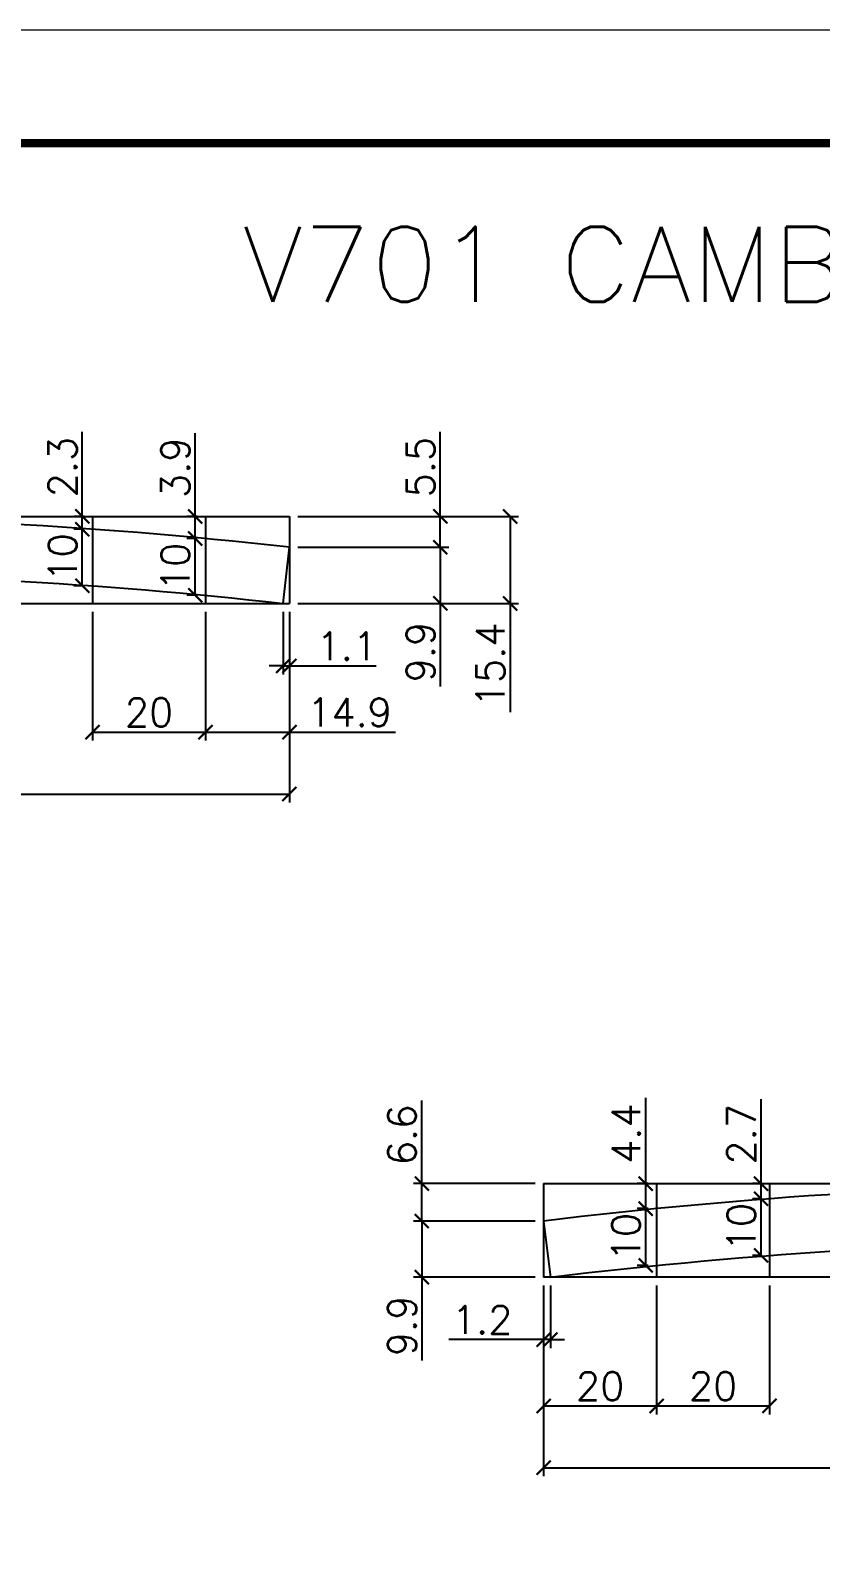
# Model space of a CAD drawing. Extents: x 3309 to 9563, y -2522 to 14608.
# Drawn here: x 3813 to 4093, y 7181 to 7716 of the extents above; entities that cross this region are included whole.
import ezdxf

# ---------------------------------------------------------------- set-up
doc = ezdxf.new("R2010")
doc.units = 0
doc.header["$PDMODE"] = 35
doc.header["$PDSIZE"] = -10
doc.linetypes.add('DASHED', pattern=[0.75, 0.5, -0.25])
doc.layers.add('COTA', color=241, linetype='Continuous')
for name, color, linetype, lineweight in [('Folhas', 255, 'Continuous', 9), ('SARRAFO DE PRESSAO', 251, 'DASHED', 9), ('Texto Seção', 7, 'Continuous', 15)]:
    doc.layers.add(name, color=color, linetype=linetype, lineweight=lineweight)
doc.styles.add('REGUA-120', font='ROMANS.shx', dxfattribs={"height": 15})
doc.styles.add('Romans', font='romans.shx')
doc.dimstyles.new('Cota Seção (2x)', dxfattribs={"dimtxt": 10, "dimasz": 5, "dimexe": 3, "dimexo": 3, "dimgap": 2, "dimtad": 3, "dimdec": 1, "dimlfac": 0.5, "dimzin": 12, "dimdsep": 46, "dimtxsty": 'Romans', "dimblk": 'ARCHTICK', "dimcen": 0, "dimclrd": 4, "dimclre": 4, "dimclrt": 1, "dimadec": 1, "dimazin": 3, "dimtfac": 1, "dimtdec": 1, "dimtmove": 0, "dimatfit": 3, "dimldrblk": 'OBLIQUE', "dimfxl": 1, "dimtolj": 1, "dimtzin": 12, "dimarcsym": 0})

# ---------------------------------------------------------------- blocks, each defined once
blk = doc.blocks.new('9999999999')
at = {"layer": 'Folhas'}
blk.add_lwpolyline([(98138.98, 34190.21), (99623.98, 34190.21), (99623.98, 35240.21), (98138.98, 35240.21)], close=True, dxfattribs=at)
at = {"layer": 'Folhas', "color": 30, "const_width": 3}
blk.add_lwpolyline([(98213.98, 34230.21), (99583.98, 34230.21), (99583.98, 35200.21), (98213.98, 35200.21)], close=True, dxfattribs=at)
blk = doc.blocks.new('_ArchTick')
at = {"color": 0, "linetype": 'ByBlock', "const_width": 0.15}
blk.add_lwpolyline([(-0.5, -0.5), (0.5, 0.5)], dxfattribs=at)
blk = doc.blocks.new('*D2827')
at = {"layer": 'COTA', "color": 4, "lineweight": -2, "transparency": 16777216}
for p, q in [((3474.81, 7510.5), (3474.81, 7443.02)), ((3904.52, 7510.5), (3904.52, 7443.02)), ((3474.81, 7446.02), (3904.52, 7446.02))]:
    blk.add_line(p, q, dxfattribs=at)
at = {"layer": 'Defpoints', "color": 0, "transparency": 16777216}
for p in [(3474.81, 7513.5), (3904.52, 7513.5), (3904.52, 7446.02)]:
    blk.add_point(p, dxfattribs=at)
at = {"layer": 'COTA', "color": 4, "lineweight": -2, "transparency": 16777216, "xscale": 5, "yscale": 5, "zscale": 5, "rotation": 180}
blk.add_blockref('_ArchTick', (3474.81, 7446.02), dxfattribs=at)
at = {"layer": 'COTA', "color": 4, "lineweight": -2, "transparency": 16777216, "xscale": 5, "yscale": 5, "zscale": 5}
blk.add_blockref('_ArchTick', (3904.52, 7446.02), dxfattribs=at)
at = {"layer": 'COTA', "color": 1, "transparency": 16777216, "insert": (3689.67, 7453.02), "char_height": 10, "attachment_point": 5, "style": 'Romans'}
blk.add_mtext('\\A1;214.9', dxfattribs=at)
blk = doc.blocks.new('_Oblique')
at = {"color": 0, "linetype": 'ByBlock', "lineweight": -2}
blk.add_line((-0.5, -0.5), (0.5, 0.5), dxfattribs=at)
blk = doc.blocks.new('*D2831')
at = {"layer": 'COTA', "color": 4, "lineweight": -2, "transparency": 16777216}
for p, q in [((3834.81, 7510.5), (3834.81, 7464.91)), ((3874.81, 7510.5), (3874.81, 7464.91)), ((3834.81, 7467.91), (3874.81, 7467.91))]:
    blk.add_line(p, q, dxfattribs=at)
at = {"layer": 'Defpoints', "color": 0, "transparency": 16777216}
for p in [(3834.81, 7513.5), (3874.81, 7513.5), (3874.81, 7467.91)]:
    blk.add_point(p, dxfattribs=at)
at = {"layer": 'COTA', "color": 4, "lineweight": -2, "transparency": 16777216, "xscale": 5, "yscale": 5, "zscale": 5, "rotation": 180}
blk.add_blockref('_ArchTick', (3834.81, 7467.91), dxfattribs=at)
at = {"layer": 'COTA', "color": 4, "lineweight": -2, "transparency": 16777216, "xscale": 5, "yscale": 5, "zscale": 5}
blk.add_blockref('_ArchTick', (3874.81, 7467.91), dxfattribs=at)
at = {"layer": 'COTA', "color": 1, "transparency": 16777216, "insert": (3854.81, 7474.91), "char_height": 10, "attachment_point": 5, "style": 'Romans'}
blk.add_mtext('\\A1;20', dxfattribs=at)
blk = doc.blocks.new('*D2832')
at = {"layer": 'COTA', "color": 4, "lineweight": -2, "transparency": 16777216}
for p, q in [((3874.81, 7510.5), (3874.81, 7464.91)), ((3904.52, 7510.5), (3904.52, 7464.91)), ((3874.81, 7467.91), (3904.52, 7467.91)), ((3904.52, 7467.91), (3942.1, 7467.91))]:
    blk.add_line(p, q, dxfattribs=at)
at = {"layer": 'Defpoints', "color": 0, "transparency": 16777216}
for p in [(3874.81, 7513.5), (3904.52, 7513.5), (3904.52, 7467.91)]:
    blk.add_point(p, dxfattribs=at)
at = {"layer": 'COTA', "color": 4, "lineweight": -2, "transparency": 16777216, "xscale": 5, "yscale": 5, "zscale": 5, "rotation": 180}
blk.add_blockref('_ArchTick', (3874.81, 7467.91), dxfattribs=at)
at = {"layer": 'COTA', "color": 4, "lineweight": -2, "transparency": 16777216, "xscale": 5, "yscale": 5, "zscale": 5}
blk.add_blockref('_ArchTick', (3904.52, 7467.91), dxfattribs=at)
at = {"layer": 'COTA', "color": 1, "transparency": 16777216, "insert": (3925.81, 7474.91), "char_height": 10, "attachment_point": 5, "style": 'Romans'}
blk.add_mtext('\\A1;14.9', dxfattribs=at)
blk = doc.blocks.new('*D2833')
at = {"layer": 'COTA', "color": 4, "lineweight": -2, "transparency": 16777216}
for p, q in [((3902.31, 7510.5), (3902.31, 7488.37)), ((3904.52, 7510.5), (3904.52, 7488.37)), ((3902.31, 7491.37), (3897.31, 7491.37)), ((3902.31, 7491.37), (3904.52, 7491.37)), ((3904.52, 7491.37), (3935.19, 7491.37))]:
    blk.add_line(p, q, dxfattribs=at)
at = {"layer": 'Defpoints', "color": 0, "transparency": 16777216}
for p in [(3902.31, 7513.5), (3904.52, 7513.5), (3904.52, 7491.37)]:
    blk.add_point(p, dxfattribs=at)
at = {"layer": 'COTA', "color": 4, "lineweight": -2, "transparency": 16777216, "xscale": 5, "yscale": 5, "zscale": 5}
blk.add_blockref('_ArchTick', (3902.31, 7491.37), dxfattribs=at)
at = {"layer": 'COTA', "color": 4, "lineweight": -2, "transparency": 16777216, "xscale": 5, "yscale": 5, "zscale": 5, "rotation": 180}
blk.add_blockref('_ArchTick', (3904.52, 7491.37), dxfattribs=at)
at = {"layer": 'COTA', "color": 1, "transparency": 16777216, "insert": (3924.86, 7498.37), "char_height": 10, "attachment_point": 5, "style": 'Romans'}
blk.add_mtext('\\A1;1.1', dxfattribs=at)
blk = doc.blocks.new('*D2851')
at = {"layer": 'COTA', "color": 4, "lineweight": -2, "transparency": 16777216}
for p, q in [((3831.81, 7539.78), (3828.18, 7539.78)), ((3831.18, 7519.73), (3831.18, 7539.78)), ((3831.81, 7519.73), (3828.18, 7519.73))]:
    blk.add_line(p, q, dxfattribs=at)
at = {"layer": 'Defpoints', "color": 0, "transparency": 16777216}
for p in [(3831.18, 7539.78), (3834.81, 7539.78), (3834.81, 7519.73)]:
    blk.add_point(p, dxfattribs=at)
at = {"layer": 'COTA', "color": 4, "lineweight": -2, "transparency": 16777216, "xscale": 5, "yscale": 5, "zscale": 5}
for p, rotation in [((3831.18, 7539.78), 90), ((3831.18, 7519.73), 270)]:
    blk.add_blockref('_ArchTick', p, dxfattribs=dict(at, rotation=rotation))
at = {"layer": 'COTA', "color": 1, "transparency": 16777216, "insert": (3824.18, 7529.75), "char_height": 10, "attachment_point": 5, "rotation": 90, "style": 'Romans'}
blk.add_mtext('\\A1;10', dxfattribs=at)
blk = doc.blocks.new('*D2852')
at = {"layer": 'COTA', "color": 4, "lineweight": -2, "transparency": 16777216}
for p, q in [((3831.18, 7544.3), (3831.18, 7574.25)), ((3831.81, 7544.3), (3828.18, 7544.3)), ((3831.81, 7539.78), (3828.18, 7539.78)), ((3831.18, 7539.78), (3831.18, 7544.3))]:
    blk.add_line(p, q, dxfattribs=at)
at = {"layer": 'Defpoints', "color": 0, "transparency": 16777216}
for p in [(3831.18, 7544.3), (3834.81, 7544.3), (3834.81, 7539.78)]:
    blk.add_point(p, dxfattribs=at)
at = {"layer": 'COTA', "color": 4, "lineweight": -2, "transparency": 16777216, "xscale": 5, "yscale": 5, "zscale": 5}
for p, rotation in [((3831.18, 7544.3), 90), ((3831.18, 7539.78), 270)]:
    blk.add_blockref('_ArchTick', p, dxfattribs=dict(at, rotation=rotation))
at = {"layer": 'COTA', "color": 1, "transparency": 16777216, "insert": (3824.18, 7561.77), "char_height": 10, "attachment_point": 5, "rotation": 90, "style": 'Romans'}
blk.add_mtext('\\A1;2.3', dxfattribs=at)
blk = doc.blocks.new('*D2853')
at = {"layer": 'COTA', "color": 4, "lineweight": -2, "transparency": 16777216}
for p, q in [((3871.81, 7536.45), (3868.14, 7536.45)), ((3871.14, 7516.36), (3871.14, 7536.45)), ((3871.81, 7516.36), (3868.14, 7516.36))]:
    blk.add_line(p, q, dxfattribs=at)
at = {"layer": 'Defpoints', "color": 0, "transparency": 16777216}
for p in [(3871.14, 7536.45), (3874.81, 7536.45), (3874.81, 7516.36)]:
    blk.add_point(p, dxfattribs=at)
at = {"layer": 'COTA', "color": 4, "lineweight": -2, "transparency": 16777216, "xscale": 5, "yscale": 5, "zscale": 5}
for p, rotation in [((3871.14, 7536.45), 90), ((3871.14, 7516.36), 270)]:
    blk.add_blockref('_ArchTick', p, dxfattribs=dict(at, rotation=rotation))
at = {"layer": 'COTA', "color": 1, "transparency": 16777216, "insert": (3864.14, 7526.4), "char_height": 10, "attachment_point": 5, "rotation": 90, "style": 'Romans'}
blk.add_mtext('\\A1;10', dxfattribs=at)
blk = doc.blocks.new('*D2854')
at = {"layer": 'COTA', "color": 4, "lineweight": -2, "transparency": 16777216}
for p, q in [((3871.14, 7544.3), (3871.14, 7573.77)), ((3871.81, 7544.3), (3868.14, 7544.3)), ((3871.14, 7536.45), (3871.14, 7544.3)), ((3871.81, 7536.45), (3868.14, 7536.45))]:
    blk.add_line(p, q, dxfattribs=at)
at = {"layer": 'Defpoints', "color": 0, "transparency": 16777216}
for p in [(3871.14, 7544.3), (3874.81, 7544.3), (3874.81, 7536.45)]:
    blk.add_point(p, dxfattribs=at)
at = {"layer": 'COTA', "color": 4, "lineweight": -2, "transparency": 16777216, "xscale": 5, "yscale": 5, "zscale": 5}
for p, rotation in [((3871.14, 7544.3), 90), ((3871.14, 7536.45), 270)]:
    blk.add_blockref('_ArchTick', p, dxfattribs=dict(at, rotation=rotation))
at = {"layer": 'COTA', "color": 1, "transparency": 16777216, "insert": (3864.14, 7561.53), "char_height": 10, "attachment_point": 5, "rotation": 90, "style": 'Romans'}
blk.add_mtext('\\A1;3.9', dxfattribs=at)
blk = doc.blocks.new('*D2855')
at = {"layer": 'COTA', "color": 4, "lineweight": -2, "transparency": 16777216}
for p, q in [((3907.52, 7533.38), (3960.93, 7533.38)), ((3957.93, 7533.38), (3957.93, 7513.5)), ((3907.52, 7513.5), (3960.93, 7513.5)), ((3957.93, 7513.5), (3957.93, 7484.03))]:
    blk.add_line(p, q, dxfattribs=at)
at = {"layer": 'Defpoints', "color": 0, "transparency": 16777216}
for p in [(3904.52, 7533.38), (3904.52, 7513.5), (3957.93, 7513.5)]:
    blk.add_point(p, dxfattribs=at)
at = {"layer": 'COTA', "color": 4, "lineweight": -2, "transparency": 16777216, "xscale": 5, "yscale": 5, "zscale": 5}
for p, rotation in [((3957.93, 7533.38), 90), ((3957.93, 7513.5), 270)]:
    blk.add_blockref('_ArchTick', p, dxfattribs=dict(at, rotation=rotation))
at = {"layer": 'COTA', "color": 1, "transparency": 16777216, "insert": (3950.93, 7496.27), "char_height": 10, "attachment_point": 5, "rotation": 90, "style": 'Romans'}
blk.add_mtext('\\A1;9.9', dxfattribs=at)
blk = doc.blocks.new('*D2856')
at = {"layer": 'COTA', "color": 4, "lineweight": -2, "transparency": 16777216}
for p, q in [((3957.93, 7544.3), (3957.93, 7574.25)), ((3907.52, 7544.3), (3960.93, 7544.3)), ((3957.93, 7533.38), (3957.93, 7544.3)), ((3907.52, 7533.38), (3960.93, 7533.38))]:
    blk.add_line(p, q, dxfattribs=at)
at = {"layer": 'Defpoints', "color": 0, "transparency": 16777216}
for p in [(3904.52, 7544.3), (3957.93, 7544.3), (3904.52, 7533.38)]:
    blk.add_point(p, dxfattribs=at)
at = {"layer": 'COTA', "color": 4, "lineweight": -2, "transparency": 16777216, "xscale": 5, "yscale": 5, "zscale": 5}
for p, rotation in [((3957.93, 7544.3), 90), ((3957.93, 7533.38), 270)]:
    blk.add_blockref('_ArchTick', p, dxfattribs=dict(at, rotation=rotation))
at = {"layer": 'COTA', "color": 1, "transparency": 16777216, "insert": (3950.93, 7561.77), "char_height": 10, "attachment_point": 5, "rotation": 90, "style": 'Romans'}
blk.add_mtext('\\A1;5.5', dxfattribs=at)
blk = doc.blocks.new('*D2857')
at = {"layer": 'COTA', "color": 4, "lineweight": -2, "transparency": 16777216}
for p, q in [((3907.52, 7544.3), (3985.69, 7544.3)), ((3982.69, 7544.3), (3982.69, 7513.5)), ((3907.52, 7513.5), (3985.69, 7513.5)), ((3982.69, 7513.5), (3982.69, 7474.98))]:
    blk.add_line(p, q, dxfattribs=at)
at = {"layer": 'Defpoints', "color": 0, "transparency": 16777216}
for p in [(3904.52, 7544.3), (3904.52, 7513.5), (3982.69, 7513.5)]:
    blk.add_point(p, dxfattribs=at)
at = {"layer": 'COTA', "color": 4, "lineweight": -2, "transparency": 16777216, "xscale": 5, "yscale": 5, "zscale": 5}
for p, rotation in [((3982.69, 7544.3), 90), ((3982.69, 7513.5), 270)]:
    blk.add_blockref('_ArchTick', p, dxfattribs=dict(at, rotation=rotation))
at = {"layer": 'COTA', "color": 1, "transparency": 16777216, "insert": (3975.69, 7491.74), "char_height": 10, "attachment_point": 5, "rotation": 90, "style": 'Romans'}
blk.add_mtext('\\A1;15.4', dxfattribs=at)
blk = doc.blocks.new('*D2909')
at = {"layer": 'COTA', "color": 4, "lineweight": -2, "transparency": 16777216}
for p, q in [((3994.55, 7272), (3994.55, 7204.52)), ((4434.02, 7272), (4434.02, 7204.52)), ((3994.55, 7207.52), (4434.02, 7207.52))]:
    blk.add_line(p, q, dxfattribs=at)
at = {"layer": 'Defpoints', "color": 0, "transparency": 16777216}
for p in [(3994.55, 7275), (4434.02, 7275), (4434.02, 7207.52)]:
    blk.add_point(p, dxfattribs=at)
at = {"layer": 'COTA', "color": 4, "lineweight": -2, "transparency": 16777216, "xscale": 5, "yscale": 5, "zscale": 5, "rotation": 180}
blk.add_blockref('_ArchTick', (3994.55, 7207.52), dxfattribs=at)
at = {"layer": 'COTA', "color": 4, "lineweight": -2, "transparency": 16777216, "xscale": 5, "yscale": 5, "zscale": 5}
blk.add_blockref('_ArchTick', (4434.02, 7207.52), dxfattribs=at)
at = {"layer": 'COTA', "color": 1, "transparency": 16777216, "insert": (4214.28, 7214.52), "char_height": 10, "attachment_point": 5, "style": 'Romans'}
blk.add_mtext('\\A1;219.7', dxfattribs=at)
blk = doc.blocks.new('*D2910')
at = {"layer": 'COTA', "color": 4, "lineweight": -2, "transparency": 16777216}
for p, q in [((3994.55, 7272), (3994.55, 7249.86)), ((3996.93, 7272), (3996.93, 7249.86)), ((3994.55, 7252.86), (3961.02, 7252.86)), ((3996.93, 7252.86), (3994.55, 7252.86)), ((3996.93, 7252.86), (4001.93, 7252.86))]:
    blk.add_line(p, q, dxfattribs=at)
at = {"layer": 'Defpoints', "color": 0, "transparency": 16777216}
for p in [(3994.55, 7275), (3996.93, 7275), (3994.55, 7252.86)]:
    blk.add_point(p, dxfattribs=at)
at = {"layer": 'COTA', "color": 4, "lineweight": -2, "transparency": 16777216, "xscale": 5, "yscale": 5, "zscale": 5}
blk.add_blockref('_ArchTick', (3994.55, 7252.86), dxfattribs=at)
at = {"layer": 'COTA', "color": 4, "lineweight": -2, "transparency": 16777216, "xscale": 5, "yscale": 5, "zscale": 5, "rotation": 180}
blk.add_blockref('_ArchTick', (3996.93, 7252.86), dxfattribs=at)
at = {"layer": 'COTA', "color": 1, "transparency": 16777216, "insert": (3972.78, 7259.86), "char_height": 10, "attachment_point": 5, "style": 'Romans'}
blk.add_mtext('\\A1;1.2', dxfattribs=at)
blk = doc.blocks.new('*D2911')
at = {"layer": 'COTA', "color": 4, "lineweight": -2, "transparency": 16777216}
for p, q in [((3994.55, 7272), (3994.55, 7226.4)), ((4034.55, 7272), (4034.55, 7226.4)), ((3994.55, 7229.4), (4034.55, 7229.4))]:
    blk.add_line(p, q, dxfattribs=at)
at = {"layer": 'Defpoints', "color": 0, "transparency": 16777216}
for p in [(3994.55, 7275), (4034.55, 7275), (4034.55, 7229.4)]:
    blk.add_point(p, dxfattribs=at)
at = {"layer": 'COTA', "color": 4, "lineweight": -2, "transparency": 16777216, "xscale": 5, "yscale": 5, "zscale": 5, "rotation": 180}
blk.add_blockref('_ArchTick', (3994.55, 7229.4), dxfattribs=at)
at = {"layer": 'COTA', "color": 4, "lineweight": -2, "transparency": 16777216, "xscale": 5, "yscale": 5, "zscale": 5}
blk.add_blockref('_ArchTick', (4034.55, 7229.4), dxfattribs=at)
at = {"layer": 'COTA', "color": 1, "transparency": 16777216, "insert": (4014.55, 7236.4), "char_height": 10, "attachment_point": 5, "style": 'Romans'}
blk.add_mtext('\\A1;20', dxfattribs=at)
blk = doc.blocks.new('*D2912')
at = {"layer": 'COTA', "color": 4, "lineweight": -2, "transparency": 16777216}
for p, q in [((4034.55, 7272), (4034.55, 7226.4)), ((4074.55, 7272), (4074.55, 7226.4)), ((4034.55, 7229.4), (4074.55, 7229.4))]:
    blk.add_line(p, q, dxfattribs=at)
at = {"layer": 'Defpoints', "color": 0, "transparency": 16777216}
for p in [(4034.55, 7275), (4074.55, 7275), (4074.55, 7229.4)]:
    blk.add_point(p, dxfattribs=at)
at = {"layer": 'COTA', "color": 4, "lineweight": -2, "transparency": 16777216, "xscale": 5, "yscale": 5, "zscale": 5, "rotation": 180}
blk.add_blockref('_ArchTick', (4034.55, 7229.4), dxfattribs=at)
at = {"layer": 'COTA', "color": 4, "lineweight": -2, "transparency": 16777216, "xscale": 5, "yscale": 5, "zscale": 5}
blk.add_blockref('_ArchTick', (4074.55, 7229.4), dxfattribs=at)
at = {"layer": 'COTA', "color": 1, "transparency": 16777216, "insert": (4054.55, 7236.4), "char_height": 10, "attachment_point": 5, "style": 'Romans'}
blk.add_mtext('\\A1;20', dxfattribs=at)
blk = doc.blocks.new('*D2913')
at = {"layer": 'COTA', "color": 4, "lineweight": -2, "transparency": 16777216}
for p, q in [((3991.55, 7294.85), (3948.41, 7294.85)), ((3951.41, 7294.85), (3951.41, 7275)), ((3991.55, 7275), (3948.41, 7275)), ((3951.41, 7275), (3951.41, 7245.52))]:
    blk.add_line(p, q, dxfattribs=at)
at = {"layer": 'Defpoints', "color": 0, "transparency": 16777216}
for p in [(3994.55, 7294.85), (3951.41, 7275), (3994.55, 7275)]:
    blk.add_point(p, dxfattribs=at)
at = {"layer": 'COTA', "color": 4, "lineweight": -2, "transparency": 16777216, "xscale": 5, "yscale": 5, "zscale": 5}
for p, rotation in [((3951.41, 7294.85), 90), ((3951.41, 7275), 270)]:
    blk.add_blockref('_ArchTick', p, dxfattribs=dict(at, rotation=rotation))
at = {"layer": 'COTA', "color": 1, "transparency": 16777216, "insert": (3944.41, 7257.76), "char_height": 10, "attachment_point": 5, "rotation": 90, "style": 'Romans'}
blk.add_mtext('\\A1;9.9', dxfattribs=at)
blk = doc.blocks.new('*D2914')
at = {"layer": 'COTA', "color": 4, "lineweight": -2, "transparency": 16777216}
for p, q in [((3951.41, 7308.09), (3951.41, 7337.57)), ((3991.55, 7308.09), (3948.41, 7308.09)), ((3951.41, 7294.85), (3951.41, 7308.09)), ((3991.55, 7294.85), (3948.41, 7294.85))]:
    blk.add_line(p, q, dxfattribs=at)
at = {"layer": 'Defpoints', "color": 0, "transparency": 16777216}
for p in [(3951.41, 7308.09), (3994.55, 7308.09), (3994.55, 7294.85)]:
    blk.add_point(p, dxfattribs=at)
at = {"layer": 'COTA', "color": 4, "lineweight": -2, "transparency": 16777216, "xscale": 5, "yscale": 5, "zscale": 5}
for p, rotation in [((3951.41, 7308.09), 90), ((3951.41, 7294.85), 270)]:
    blk.add_blockref('_ArchTick', p, dxfattribs=dict(at, rotation=rotation))
at = {"layer": 'COTA', "color": 1, "transparency": 16777216, "insert": (3944.41, 7325.33), "char_height": 10, "attachment_point": 5, "rotation": 90, "style": 'Romans'}
blk.add_mtext('\\A1;6.6', dxfattribs=at)
blk = doc.blocks.new('*D2921')
at = {"layer": 'COTA', "color": 4, "lineweight": -2, "transparency": 16777216}
for p, q in [((4031.55, 7299.23), (4027.7, 7299.23)), ((4030.7, 7279.13), (4030.7, 7299.23)), ((4031.55, 7279.13), (4027.7, 7279.13))]:
    blk.add_line(p, q, dxfattribs=at)
at = {"layer": 'Defpoints', "color": 0, "transparency": 16777216}
for p in [(4030.7, 7299.23), (4034.55, 7299.23), (4034.55, 7279.13)]:
    blk.add_point(p, dxfattribs=at)
at = {"layer": 'COTA', "color": 4, "lineweight": -2, "transparency": 16777216, "xscale": 5, "yscale": 5, "zscale": 5}
for p, rotation in [((4030.7, 7299.23), 90), ((4030.7, 7279.13), 270)]:
    blk.add_blockref('_ArchTick', p, dxfattribs=dict(at, rotation=rotation))
at = {"layer": 'COTA', "color": 1, "transparency": 16777216, "insert": (4023.7, 7289.18), "char_height": 10, "attachment_point": 5, "rotation": 90, "style": 'Romans'}
blk.add_mtext('\\A1;10', dxfattribs=at)
blk = doc.blocks.new('*D2922')
at = {"layer": 'COTA', "color": 4, "lineweight": -2, "transparency": 16777216}
for p, q in [((4030.7, 7308.09), (4030.7, 7338.52)), ((4031.55, 7308.09), (4027.7, 7308.09)), ((4030.7, 7299.23), (4030.7, 7308.09)), ((4031.55, 7299.23), (4027.7, 7299.23))]:
    blk.add_line(p, q, dxfattribs=at)
at = {"layer": 'Defpoints', "color": 0, "transparency": 16777216}
for p in [(4030.7, 7308.09), (4034.55, 7308.09), (4034.55, 7299.23)]:
    blk.add_point(p, dxfattribs=at)
at = {"layer": 'COTA', "color": 4, "lineweight": -2, "transparency": 16777216, "xscale": 5, "yscale": 5, "zscale": 5}
for p, rotation in [((4030.7, 7308.09), 90), ((4030.7, 7299.23), 270)]:
    blk.add_blockref('_ArchTick', p, dxfattribs=dict(at, rotation=rotation))
at = {"layer": 'COTA', "color": 1, "transparency": 16777216, "insert": (4023.7, 7325.8), "char_height": 10, "attachment_point": 5, "rotation": 90, "style": 'Romans'}
blk.add_mtext('\\A1;4.4', dxfattribs=at)
blk = doc.blocks.new('*D2923')
at = {"layer": 'COTA', "color": 4, "lineweight": -2, "transparency": 16777216}
for p, q in [((4071.55, 7302.72), (4068.52, 7302.72)), ((4071.52, 7282.66), (4071.52, 7302.72)), ((4071.55, 7282.66), (4068.52, 7282.66))]:
    blk.add_line(p, q, dxfattribs=at)
at = {"layer": 'Defpoints', "color": 0, "transparency": 16777216}
for p in [(4071.52, 7302.72), (4074.55, 7302.72), (4074.55, 7282.66)]:
    blk.add_point(p, dxfattribs=at)
at = {"layer": 'COTA', "color": 4, "lineweight": -2, "transparency": 16777216, "xscale": 5, "yscale": 5, "zscale": 5}
for p, rotation in [((4071.52, 7302.72), 90), ((4071.52, 7282.66), 270)]:
    blk.add_blockref('_ArchTick', p, dxfattribs=dict(at, rotation=rotation))
at = {"layer": 'COTA', "color": 1, "transparency": 16777216, "insert": (4064.52, 7292.69), "char_height": 10, "attachment_point": 5, "rotation": 90, "style": 'Romans'}
blk.add_mtext('\\A1;10', dxfattribs=at)
blk = doc.blocks.new('*D2924')
at = {"layer": 'COTA', "color": 4, "lineweight": -2, "transparency": 16777216}
for p, q in [((4071.52, 7308.09), (4071.52, 7338.04)), ((4071.55, 7308.09), (4068.52, 7308.09)), ((4071.52, 7302.72), (4071.52, 7308.09)), ((4071.55, 7302.72), (4068.52, 7302.72))]:
    blk.add_line(p, q, dxfattribs=at)
at = {"layer": 'Defpoints', "color": 0, "transparency": 16777216}
for p in [(4071.52, 7308.09), (4074.55, 7308.09), (4074.55, 7302.72)]:
    blk.add_point(p, dxfattribs=at)
at = {"layer": 'COTA', "color": 4, "lineweight": -2, "transparency": 16777216, "xscale": 5, "yscale": 5, "zscale": 5}
for p, rotation in [((4071.52, 7308.09), 90), ((4071.52, 7302.72), 270)]:
    blk.add_blockref('_ArchTick', p, dxfattribs=dict(at, rotation=rotation))
at = {"layer": 'COTA', "color": 1, "transparency": 16777216, "insert": (4064.52, 7325.57), "char_height": 10, "attachment_point": 5, "rotation": 90, "style": 'Romans'}
blk.add_mtext('\\A1;2.7', dxfattribs=at)

msp = doc.modelspace()

# ---------------------------------------------------------------- linework, layer by layer
at = {"linetype": 'Continuous'}
for points in [[(3902.31, 7513.5), (3904.52, 7533.38, 0.060525), (3474.81, 7529.2), (3511.4, 7513.5, -0.055649)], [(3994.55, 7294.85), (3996.93, 7275, -0.059954), (4434.02, 7275), (4424.24, 7296.28, 0.058291)]]:
    msp.add_lwpolyline(points, format="xyb", close=True, dxfattribs=at)
at = {"layer": 'COTA'}
for p, q in [((3474.81, 7544.3), (3904.52, 7544.3)), ((3834.81, 7544.3), (3834.81, 7513.5)), ((3874.81, 7544.3), (3874.81, 7513.5)), ((3904.52, 7544.3), (3904.52, 7513.5)), ((3474.81, 7513.5), (3904.52, 7513.5)), ((3994.55, 7308.09), (4434.02, 7308.09)), ((3994.55, 7308.09), (3994.55, 7275)), ((4034.55, 7308.09), (4034.55, 7275)), ((4074.55, 7308.09), (4074.55, 7275)), ((4434.02, 7275), (3994.55, 7275))]:
    msp.add_line(p, q, dxfattribs=at)

# ---------------------------------------------------------------- block references
at = {"layer": 'SARRAFO DE PRESSAO', "color": 6, "linetype": 'ByBlock'}
msp.add_blockref('9999999999', (-94829.61, -27523.8), dxfattribs=at)

# ---------------------------------------------------------------- texts
at = {"layer": 'Texto Seção', "style": 'REGUA-120', "width": 1.05}
msp.add_text('V701 CAMBOTAS', height=26.5859, dxfattribs=at).set_placement((3887.86, 7620.27))

# ---------------------------------------------------------------- dimensions: what is measured, and where the dimension line sits
at = {"layer": 'COTA'}
for base, p1, p2, picture, middle in [((3831.18, 7544.3), (3834.81, 7539.78), (3834.81, 7544.3), '*D2852', (3824.18, 7561.77)), ((3871.14, 7544.3), (3874.81, 7536.45), (3874.81, 7544.3), '*D2854', (3864.14, 7561.53)), ((3957.93, 7544.3), (3904.52, 7533.38), (3904.52, 7544.3), '*D2856', (3950.93, 7561.77)), ((3982.69, 7513.5), (3904.52, 7544.3), (3904.52, 7513.5), '*D2857', (3975.69, 7491.74)), ((3831.18, 7539.78), (3834.81, 7519.73), (3834.81, 7539.78), '*D2851', (3824.18, 7529.75)), ((3871.14, 7536.45), (3874.81, 7516.36), (3874.81, 7536.45), '*D2853', (3864.14, 7526.4)), ((3957.93, 7513.5), (3904.52, 7533.38), (3904.52, 7513.5), '*D2855', (3950.93, 7496.27)), ((3951.41, 7308.09), (3994.55, 7294.85), (3994.55, 7308.09), '*D2914', (3944.41, 7325.33)), ((4030.7, 7308.09), (4034.55, 7299.23), (4034.55, 7308.09), '*D2922', (4023.7, 7325.8)), ((4071.52, 7308.09), (4074.55, 7302.72), (4074.55, 7308.09), '*D2924', (4064.52, 7325.57)), ((4071.52, 7302.72), (4074.55, 7282.66), (4074.55, 7302.72), '*D2923', (4064.52, 7292.69)), ((4030.7002, 7299.2268), (4034.5454, 7279.1293), (4034.5454, 7299.2268), '*D2921', (4023.7002, 7289.178)), ((3951.41, 7275), (3994.55, 7294.85), (3994.55, 7275), '*D2913', (3944.41, 7257.76))]:
    dim = msp.add_linear_dim(base=base, p1=p1, p2=p2, angle=90, dimstyle='Cota Seção (2x)', dxfattribs=at)
    dim.commit()
    dim.dimension.update_dxf_attribs({"geometry": picture, "text_midpoint": middle})
for base, p1, p2, picture, middle in [((3904.52, 7446.02), (3474.81, 7513.5), (3904.52, 7513.5), '*D2827', (3689.67, 7453.02)), ((3874.81, 7467.91), (3834.81, 7513.5), (3874.81, 7513.5), '*D2831', (3854.81, 7474.91)), ((3904.52, 7467.91), (3874.81, 7513.5), (3904.52, 7513.5), '*D2832', (3925.81, 7474.91)), ((3904.52, 7491.37), (3902.31, 7513.5), (3904.52, 7513.5), '*D2833', (3924.86, 7498.37)), ((3994.55, 7252.86), (3996.93, 7275), (3994.55, 7275), '*D2910', (3972.78, 7259.86)), ((4434.02, 7207.52), (3994.55, 7275), (4434.02, 7275), '*D2909', (4214.28, 7214.52)), ((4034.55, 7229.4), (3994.55, 7275), (4034.55, 7275), '*D2911', (4014.55, 7236.4)), ((4074.55, 7229.4), (4034.55, 7275), (4074.55, 7275), '*D2912', (4054.55, 7236.4))]:
    dim = msp.add_linear_dim(base=base, p1=p1, p2=p2, dimstyle='Cota Seção (2x)', dxfattribs=at)
    dim.commit()
    dim.dimension.update_dxf_attribs({"geometry": picture, "text_midpoint": middle})

doc.saveas('drawing.dxf')
